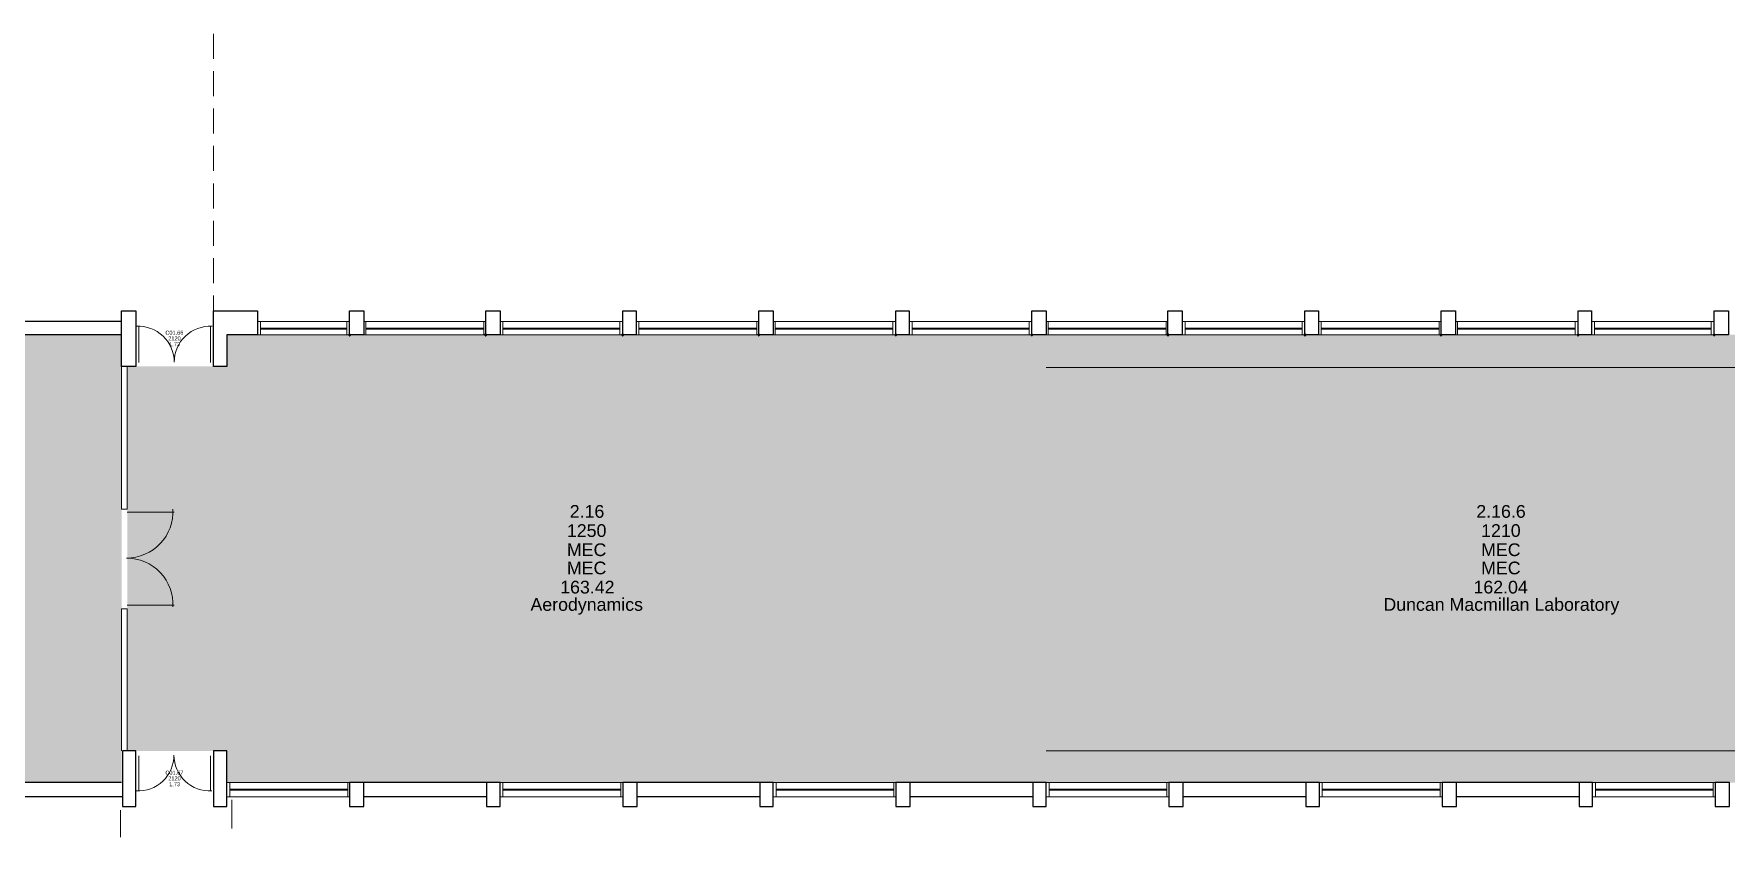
# Model space of a CAD drawing. Header units: millimetres. Extents: x -3 to 91, y 3.5 to 49.2.
# Drawn here: x 38.72 to 73.26, y 5.56 to 21.95 of the extents above; entities that cross this region are included whole.
import ezdxf

# ---------------------------------------------------------------- set-up
doc = ezdxf.new("R2010")
doc.units = ezdxf.units.MM
for name, color, linetype in [('PDF_014401$BL-ABOVE', 7, 'Continuous'), ('PDF_014401$DR', 7, 'Continuous'), ('PDF_014401$WA', 7, 'Continuous'), ('PDF_014401$WA-COL', 7, 'Continuous'), ('PDF_014401$WA-EXT', 7, 'Continuous'), ('PDF_014401$WN', 7, 'Continuous'), ('PDF_Text', 7, 'Continuous')]:
    doc.layers.add(name, color=color, linetype=linetype)
doc.layers.add('PDF_014401$HL-TMP', color=7, linetype='Continuous', true_color=0xbfebf9)
doc.styles.add('PDF ArialMT', font='arial.ttf')

msp = doc.modelspace()

# ---------------------------------------------------------------- hatches: boundary and pattern name
at = {"layer": 'PDF_014401$WA-COL', "lineweight": -3, "transparency": 33554559}
for points in [[(45.161, 15.844), (45.142, 15.824), (45.122, 15.805), (45.142, 15.785), (45.161, 15.765), (45.181, 15.785), (45.2, 15.805), (45.181, 15.824)], [(47.939, 15.844), (47.919, 15.824), (47.9, 15.805), (47.919, 15.785), (47.939, 15.765), (47.958, 15.785), (47.978, 15.805), (47.958, 15.824)], [(50.736, 15.844), (50.716, 15.824), (50.697, 15.805), (50.716, 15.785), (50.736, 15.765), (50.755, 15.785), (50.775, 15.805), (50.755, 15.824)], [(53.513, 15.844), (53.494, 15.824), (53.474, 15.805), (53.494, 15.785), (53.513, 15.765), (53.533, 15.785), (53.552, 15.805), (53.533, 15.824)], [(56.31, 15.844), (56.291, 15.824), (56.271, 15.805), (56.291, 15.785), (56.31, 15.765), (56.33, 15.785), (56.349, 15.805), (56.33, 15.824)], [(59.087, 15.844), (59.068, 15.824), (59.048, 15.805), (59.068, 15.785), (59.087, 15.765), (59.107, 15.785), (59.127, 15.805), (59.107, 15.824)], [(61.865, 15.844), (61.845, 15.824), (61.826, 15.805), (61.845, 15.785), (61.865, 15.765), (61.884, 15.785), (61.904, 15.805), (61.884, 15.824)], [(64.662, 15.844), (64.642, 15.824), (64.623, 15.805), (64.642, 15.785), (64.662, 15.765), (64.681, 15.785), (64.701, 15.805), (64.681, 15.824)], [(67.439, 15.844), (67.42, 15.824), (67.4, 15.805), (67.42, 15.785), (67.439, 15.765), (67.459, 15.785), (67.478, 15.805), (67.459, 15.824)], [(70.236, 15.844), (70.217, 15.824), (70.197, 15.805), (70.217, 15.785), (70.236, 15.765), (70.256, 15.785), (70.275, 15.805), (70.256, 15.824)], [(73.014, 15.844), (72.994, 15.824), (72.975, 15.805), (72.994, 15.785), (73.014, 15.765), (73.033, 15.785), (73.053, 15.805), (73.033, 15.824)]]:
    msp.add_hatch(color=256, dxfattribs=at).paths.add_polyline_path(points)

# ---------------------------------------------------------------- linework, layer by layer
at = {"layer": 'PDF_014401$BL-ABOVE', "lineweight": 9}
for points in [[(42.384, 21.946), (42.384, 21.438)], [(42.384, 21.183), (42.384, 20.675)], [(42.384, 20.421), (42.384, 19.912)], [(42.384, 19.658), (42.384, 19.149)], [(42.384, 18.895), (42.384, 18.386)], [(42.384, 18.132), (42.384, 17.624)], [(42.384, 17.369), (42.384, 16.861)], [(42.384, 16.606), (42.384, 16.294)], [(42.756, 5.732), (42.756, 6.318)], [(40.487, 6.103), (40.487, 5.556)]]:
    msp.add_lwpolyline(points, dxfattribs=at)
at = {"layer": 'PDF_014401$DR', "lineweight": 0}
for points in [[(42.353, 15.98, 0.429405), (41.582, 15.247, 0.429405), (40.811, 15.98)], [(41.556, 10.253, 0.429403), (40.609, 11.25, 0.429403), (41.556, 12.248)], [(40.806, 6.498, 0.429403), (41.577, 7.23, 0.429403), (42.348, 6.498)]]:
    msp.add_lwpolyline(points, format="xyb", dxfattribs=at)
for points in [[(40.858, 15.237), (40.858, 15.981), (40.858, 15.237)], [(42.325, 15.237), (42.325, 15.981), (42.325, 15.237)], [(40.624, 12.186), (41.582, 12.186), (40.624, 12.186)], [(40.624, 10.289), (41.582, 10.289), (40.624, 10.289)], [(40.858, 7.218), (40.858, 6.494), (40.858, 7.218)], [(42.325, 7.218), (42.325, 6.494), (42.325, 7.218)]]:
    msp.add_lwpolyline(points, dxfattribs=at)
at = {"layer": 'PDF_014401$HL-TMP', "color": 111, "lineweight": 0, "true_color": 0x76efc1}
for points in [[(76.084, 15.14), (59.381, 15.14), (76.084, 15.14)], [(76.084, 7.316), (59.381, 7.316), (76.084, 7.316)]]:
    msp.add_lwpolyline(points, dxfattribs=at)
at = {"layer": 'PDF_014401$HL-TMP', "color": 111, "lineweight": -3, "true_color": 0x76efc1, "transparency": 33554559}
for points in [[(40.506, 15.805), (29.651, 15.805), (40.506, 8.45)], [(29.651, 15.805), (40.506, 8.45), (29.651, 8.45)], [(59.381, 15.805), (42.658, 15.805), (59.381, 15.159)], [(42.658, 15.805), (59.381, 15.159), (42.658, 15.159)], [(76.084, 15.805), (59.381, 15.805), (76.084, 15.159)], [(59.381, 15.805), (76.084, 15.159), (59.381, 15.159)], [(59.381, 15.159), (42.658, 15.159), (40.624, 15.159)], [(59.381, 15.159), (40.624, 15.159), (59.381, 7.531)], [(40.624, 15.159), (59.381, 7.531), (40.624, 7.531)], [(42.658, 15.159), (59.381, 15.159), (59.381, 15.159)], [(76.084, 15.159), (59.381, 15.159), (76.084, 15.14)], [(59.381, 15.159), (76.084, 15.14), (59.381, 15.14)], [(59.381, 15.14), (76.084, 15.14), (76.084, 15.14)], [(77.943, 15.14), (59.381, 15.14), (77.943, 7.531)], [(59.381, 15.14), (77.943, 7.531), (59.381, 7.531)], [(40.506, 8.45), (29.651, 8.45), (40.506, 8.196)], [(29.651, 8.45), (40.506, 8.196), (29.651, 8.196)], [(40.506, 8.196), (29.651, 8.196), (40.506, 6.67)], [(29.651, 8.196), (40.506, 6.67), (29.651, 6.67)], [(59.381, 7.531), (40.624, 7.531), (59.381, 7.316)], [(40.624, 7.531), (59.381, 7.316), (40.624, 7.316)], [(40.624, 7.316), (59.381, 7.316), (59.381, 7.316)], [(59.381, 7.316), (59.381, 7.316), (40.624, 7.316)], [(59.381, 7.316), (42.658, 7.316), (59.381, 7.296)], [(42.658, 7.316), (59.381, 7.296), (42.658, 7.296)], [(59.381, 7.296), (42.658, 7.296), (59.381, 6.67)], [(42.658, 7.296), (59.381, 6.67), (42.658, 6.67)], [(77.943, 7.531), (59.381, 7.531), (77.943, 7.316)], [(59.381, 7.531), (77.943, 7.316), (59.381, 7.316)], [(59.381, 7.316), (76.084, 7.316), (76.084, 7.316)], [(76.084, 7.316), (76.084, 7.316), (59.381, 7.316)], [(76.084, 7.316), (59.381, 7.316), (77.943, 7.316)], [(76.084, 7.316), (59.381, 7.316), (76.084, 7.296)], [(59.381, 7.316), (76.084, 7.296), (59.381, 7.296)], [(76.084, 6.67), (59.381, 6.67), (59.381, 7.296)], [(59.381, 7.296), (76.084, 7.296), (76.084, 6.67)], [(42.658, 6.67), (59.381, 6.67), (59.381, 6.67)], [(76.084, 6.67), (76.084, 6.67), (59.381, 6.67)]]:
    msp.add_solid(points, dxfattribs=at)
at = {"layer": 'PDF_014401$WA', "lineweight": 20}
for points in [[(40.506, 15.159), (40.506, 12.245), (40.624, 12.245), (40.624, 15.159)], [(40.506, 7.316), (40.506, 10.211), (40.624, 10.211), (40.624, 7.316)]]:
    msp.add_lwpolyline(points, dxfattribs=at)
at = {"layer": 'PDF_014401$WA-COL', "lineweight": 25}
for points in [[(40.8, 15.159), (40.506, 15.159), (40.506, 16.294), (40.8, 16.294)], [(43.284, 15.805), (42.658, 15.805), (42.658, 15.159), (42.384, 15.159), (42.384, 16.294), (43.284, 16.294)], [(45.161, 16.294), (45.455, 16.294), (45.455, 15.805), (45.161, 15.805)], [(47.939, 16.294), (48.232, 16.294), (48.232, 15.805), (47.939, 15.805)], [(50.736, 16.294), (51.01, 16.294), (51.01, 15.805), (50.736, 15.805)], [(53.513, 16.294), (53.806, 16.294), (53.806, 15.805), (53.513, 15.805)], [(56.31, 16.294), (56.584, 16.294), (56.584, 15.805), (56.31, 15.805)], [(59.087, 16.294), (59.381, 16.294), (59.381, 15.805), (59.087, 15.805)], [(61.865, 16.294), (62.158, 16.294), (62.158, 15.805), (61.865, 15.805)], [(64.662, 16.294), (64.936, 16.294), (64.936, 15.805), (64.662, 15.805)], [(67.439, 16.294), (67.733, 16.294), (67.733, 15.805), (67.439, 15.805)], [(70.236, 16.294), (70.51, 16.294), (70.51, 15.805), (70.236, 15.805)], [(73.014, 16.294), (73.307, 16.294), (73.307, 15.805), (73.014, 15.805)], [(40.8, 6.181), (40.8, 7.316), (40.526, 7.316), (40.526, 6.181)], [(42.384, 7.316), (42.384, 6.181), (42.658, 6.181), (42.658, 7.316)], [(45.455, 6.67), (45.161, 6.67), (45.161, 6.181), (45.455, 6.181)], [(48.232, 6.67), (47.958, 6.67), (47.958, 6.181), (48.232, 6.181)], [(51.029, 6.67), (50.736, 6.67), (50.736, 6.181), (51.029, 6.181)], [(53.806, 6.67), (53.533, 6.67), (53.533, 6.181), (53.806, 6.181)], [(56.603, 6.67), (56.31, 6.67), (56.31, 6.181), (56.603, 6.181)], [(59.381, 6.67), (59.107, 6.67), (59.107, 6.181), (59.381, 6.181)], [(62.178, 6.67), (61.884, 6.67), (61.884, 6.181), (62.178, 6.181)], [(64.955, 6.67), (64.681, 6.67), (64.681, 6.181), (64.955, 6.181)], [(67.752, 6.67), (67.459, 6.67), (67.459, 6.181), (67.752, 6.181)], [(70.53, 6.67), (70.256, 6.67), (70.256, 6.181), (70.53, 6.181)], [(73.327, 6.67), (73.033, 6.67), (73.033, 6.181), (73.327, 6.181)]]:
    msp.add_lwpolyline(points, close=True, dxfattribs=at)
at = {"layer": 'PDF_014401$WA-EXT', "lineweight": 25}
for points in [[(40.506, 16.078), (38.022, 16.078)], [(40.506, 15.805), (38.022, 15.805)], [(40.506, 6.67), (38.022, 6.67)], [(47.958, 6.67), (45.455, 6.67)], [(53.533, 6.67), (51.029, 6.67)], [(59.107, 6.67), (56.603, 6.67)], [(64.681, 6.67), (62.178, 6.67)], [(70.256, 6.67), (67.752, 6.67)], [(40.526, 6.377), (38.022, 6.377)], [(47.958, 6.377), (45.455, 6.377)], [(53.533, 6.377), (51.029, 6.377)], [(59.107, 6.377), (56.603, 6.377)], [(64.681, 6.377), (62.178, 6.377)], [(70.256, 6.377), (67.752, 6.377)]]:
    msp.add_lwpolyline(points, dxfattribs=at)
at = {"layer": 'PDF_014401$WN', "lineweight": 0}
for points in [[(43.284, 16.078), (43.284, 15.805)], [(43.342, 16.078), (43.342, 15.805)], [(43.342, 15.941), (45.103, 15.941)], [(43.342, 15.922), (45.103, 15.922)], [(45.103, 15.805), (45.103, 16.078)], [(45.161, 15.805), (45.161, 16.078)], [(45.455, 16.078), (45.455, 15.805)], [(45.494, 16.078), (45.494, 15.805)], [(45.494, 15.941), (47.9, 15.941)], [(45.494, 15.922), (47.9, 15.922)], [(47.9, 15.805), (47.9, 16.078)], [(47.939, 15.805), (47.939, 16.078)], [(48.232, 16.078), (48.232, 15.805)], [(48.291, 16.078), (48.291, 15.805)], [(48.291, 15.941), (50.677, 15.941)], [(48.291, 15.922), (50.677, 15.922)], [(50.677, 15.805), (50.677, 16.078)], [(50.736, 15.805), (50.736, 16.078)], [(51.01, 16.078), (51.01, 15.805)], [(51.068, 16.078), (51.068, 15.805)], [(51.068, 15.941), (53.474, 15.941)], [(51.068, 15.922), (53.474, 15.922)], [(53.474, 15.805), (53.474, 16.078)], [(53.513, 15.805), (53.513, 16.078)], [(53.806, 16.078), (53.806, 15.805)], [(53.846, 16.078), (53.846, 15.805)], [(53.846, 15.941), (56.251, 15.941)], [(53.846, 15.922), (56.251, 15.922)], [(56.251, 15.805), (56.251, 16.078)], [(56.31, 15.805), (56.31, 16.078)], [(56.584, 16.078), (56.584, 15.805)], [(56.643, 16.078), (56.643, 15.805)], [(56.643, 15.941), (59.029, 15.941)], [(56.643, 15.922), (59.029, 15.922)], [(59.029, 15.805), (59.029, 16.078)], [(59.087, 15.805), (59.087, 16.078)], [(59.381, 16.078), (59.381, 15.805)], [(59.42, 16.078), (59.42, 15.805)], [(59.42, 15.941), (61.826, 15.941)], [(59.42, 15.922), (61.826, 15.922)], [(61.826, 15.805), (61.826, 16.078)], [(61.865, 15.805), (61.865, 16.078)], [(62.158, 16.078), (62.158, 15.805)], [(62.217, 16.078), (62.217, 15.805)], [(62.217, 15.941), (64.603, 15.941)], [(62.217, 15.922), (64.603, 15.922)], [(64.603, 15.805), (64.603, 16.078)], [(64.662, 15.805), (64.662, 16.078)], [(64.936, 16.078), (64.936, 15.805)], [(64.994, 16.078), (64.994, 15.805)], [(64.994, 15.941), (67.4, 15.941)], [(64.994, 15.922), (67.4, 15.922)], [(67.4, 15.805), (67.4, 16.078)], [(67.439, 15.805), (67.439, 16.078)], [(67.733, 16.078), (67.733, 15.805)], [(67.772, 16.078), (67.772, 15.805)], [(67.772, 15.941), (70.178, 15.941)], [(67.772, 15.922), (70.178, 15.922)], [(70.178, 15.805), (70.178, 16.078)], [(70.236, 15.805), (70.236, 16.078)], [(70.51, 16.078), (70.51, 15.805)], [(70.569, 16.078), (70.569, 15.805)], [(70.569, 15.941), (72.955, 15.941)], [(70.569, 15.922), (72.955, 15.922)], [(72.955, 15.805), (72.955, 16.078)], [(73.014, 15.805), (73.014, 16.078)], [(42.658, 6.67), (42.658, 6.377)], [(42.716, 6.67), (42.716, 6.377)], [(45.122, 6.377), (45.122, 6.67)], [(45.161, 6.377), (45.161, 6.67)], [(48.232, 6.67), (48.232, 6.377)], [(48.291, 6.67), (48.291, 6.377)], [(50.697, 6.377), (50.697, 6.67)], [(50.736, 6.377), (50.736, 6.67)], [(53.806, 6.67), (53.806, 6.377)], [(53.865, 6.67), (53.865, 6.377)], [(56.271, 6.377), (56.271, 6.67)], [(56.31, 6.377), (56.31, 6.67)], [(59.381, 6.67), (59.381, 6.377)], [(59.44, 6.67), (59.44, 6.377)], [(61.845, 6.377), (61.845, 6.67)], [(61.884, 6.377), (61.884, 6.67)], [(64.955, 6.67), (64.955, 6.377)], [(65.014, 6.67), (65.014, 6.377)], [(67.42, 6.377), (67.42, 6.67)], [(67.459, 6.377), (67.459, 6.67)], [(70.53, 6.67), (70.53, 6.377)], [(70.588, 6.67), (70.588, 6.377)], [(72.994, 6.377), (72.994, 6.67)], [(73.033, 6.377), (73.033, 6.67)], [(42.716, 6.533), (45.122, 6.533)], [(42.716, 6.514), (45.122, 6.514)], [(48.291, 6.533), (50.697, 6.533)], [(48.291, 6.514), (50.697, 6.514)], [(53.865, 6.533), (56.271, 6.533)], [(53.865, 6.514), (56.271, 6.514)], [(59.44, 6.533), (61.845, 6.533)], [(59.44, 6.514), (61.845, 6.514)], [(65.014, 6.533), (67.42, 6.533)], [(65.014, 6.514), (67.42, 6.514)], [(70.588, 6.533), (72.994, 6.533)], [(70.588, 6.514), (72.994, 6.514)]]:
    msp.add_lwpolyline(points, dxfattribs=at)
at = {"layer": 'PDF_014401$WN', "lineweight": 9}
for points in [[(45.161, 16.078), (43.284, 16.078)], [(47.939, 16.078), (45.455, 16.078)], [(50.736, 16.078), (48.232, 16.078)], [(53.513, 16.078), (51.01, 16.078)], [(56.31, 16.078), (53.806, 16.078)], [(59.087, 16.078), (56.584, 16.078)], [(61.865, 16.078), (59.381, 16.078)], [(64.662, 16.078), (62.158, 16.078)], [(67.439, 16.078), (64.936, 16.078)], [(70.236, 16.078), (67.733, 16.078)], [(73.014, 16.078), (70.51, 16.078)], [(43.284, 15.805), (45.161, 15.805)], [(45.455, 15.805), (47.939, 15.805)], [(48.232, 15.805), (50.736, 15.805)], [(51.01, 15.805), (53.513, 15.805)], [(53.806, 15.805), (56.31, 15.805)], [(56.584, 15.805), (59.087, 15.805)], [(59.381, 15.805), (61.865, 15.805)], [(62.158, 15.805), (64.662, 15.805)], [(64.936, 15.805), (67.439, 15.805)], [(67.733, 15.805), (70.236, 15.805)], [(70.51, 15.805), (73.014, 15.805)], [(45.161, 6.67), (42.658, 6.67)], [(50.736, 6.67), (48.232, 6.67)], [(56.31, 6.67), (53.806, 6.67)], [(61.884, 6.67), (59.381, 6.67)], [(67.459, 6.67), (64.955, 6.67)], [(73.033, 6.67), (70.53, 6.67)], [(42.658, 6.377), (45.161, 6.377)], [(48.232, 6.377), (50.736, 6.377)], [(53.806, 6.377), (56.31, 6.377)], [(59.381, 6.377), (61.884, 6.377)], [(64.955, 6.377), (67.459, 6.377)], [(70.53, 6.377), (73.033, 6.377)]]:
    msp.add_lwpolyline(points, dxfattribs=at)

# ---------------------------------------------------------------- texts
at = {"layer": 'PDF_Text', "lineweight": -3, "attachment_point": 4, "style": 'PDF ArialMT'}
for s, insert, char_height in [('C01.66', (41.401, 15.848), 0.0817), ('2120', (41.46, 15.731), 0.0817), ('1.73', (41.479, 15.613), 0.0817), ('2.16', (49.655, 12.2), 0.2595), ('2.16.6', (68.159, 12.2), 0.2595), ('1250', (49.597, 11.809), 0.2595), ('1210', (68.257, 11.809), 0.2595), ('MEC', (49.597, 11.418), 0.2595), ('MEC', (68.257, 11.418), 0.2595), ('MEC', (49.597, 11.046), 0.2595), ('MEC', (68.257, 11.046), 0.2595), ('163.42', (49.46, 10.655), 0.2595), ('162.04', (68.101, 10.655), 0.2595), ('Aerodynamics', (48.853, 10.264), 0.2595), ('Duncan Macmillan Laboratory', (66.262, 10.264), 0.2595), ('C01.67', (41.401, 6.87), 0.0817), ('2120', (41.46, 6.753), 0.0817), ('1.73', (41.479, 6.635), 0.0817)]:
    msp.add_mtext(s, dxfattribs=dict(at, insert=insert, char_height=char_height))

doc.saveas('drawing.dxf')
